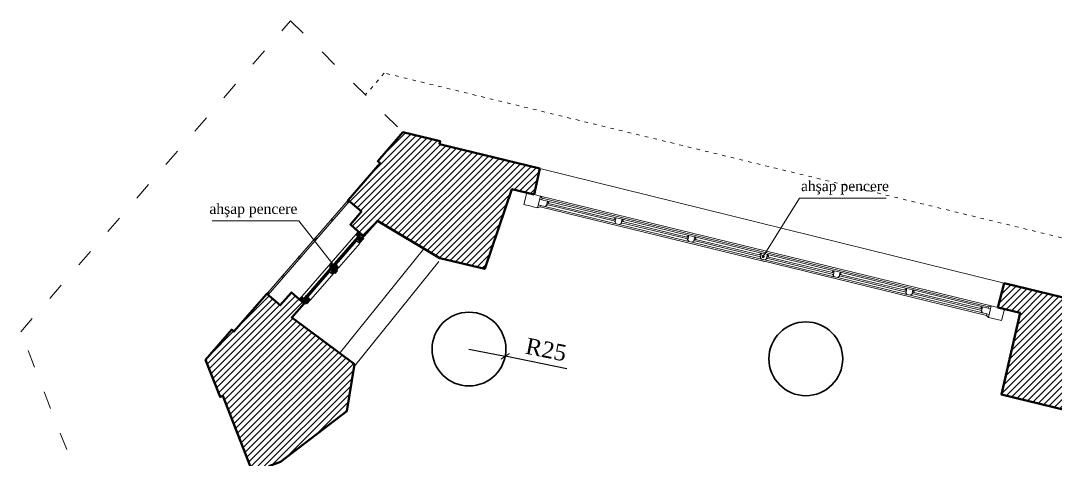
# Model space of a CAD drawing. Header units: millimetres. Extents: x 4980 to 19099, y 3891 to 5773.
# Drawn here: x 4980 to 5681, y 5475 to 5773 of the extents above; entities that cross this region are included whole.
import ezdxf

# ---------------------------------------------------------------- set-up
doc = ezdxf.new("R2010")
doc.units = ezdxf.units.MM
doc.linetypes.add('ACAD_ISO03W100', pattern=[30, 12, -18])
for name, color, linetype, lineweight in [('a 0', 252, 'Continuous', 0), ('a 1', 200, 'Continuous', 9), ('a 2', 132, 'Continuous', 20), ('a ahşap tarama', 46, 'Continuous', 0), ('a duvar', 84, 'Continuous', 50), ('a pencere 0', 252, 'Continuous', 0), ('a pencere cam', 121, 'Continuous', 0), ('a pencere doğrama', 41, 'Continuous', 20), ('a pencere görünüş', 62, 'Continuous', 9), ('no3_ahşap gorunus on kalın', 34, 'Continuous', 20), ('no3_duvar tarama', 253, 'Continuous', 9), ('PLAN YAZI', 4, 'Continuous', 9)]:
    doc.layers.add(name, color=color, linetype=linetype, lineweight=lineweight)
doc.layers.add('Kıtc-002 Çizgi', color=7, linetype='Continuous')
doc.styles.add('ROMANSTW', font='georgia.ttf')
doc.styles.get("Standard").update_dxf_attribs({"font": 'stylu.ttf', "height": 10})
doc.dimstyles.new('M1', dxfattribs={"dimtxt": 11, "dimasz": 5, "dimexe": 2, "dimexo": 5, "dimgap": 3, "dimtad": 1, "dimdec": 1, "dimzin": 12, "dimdsep": 46, "dimtxsty": 'ROMANSTW', "dimblk": 'ARCHTICK', "dimcen": 0.09, "dimclrd": 251, "dimclre": 251, "dimclrt": 1, "dimadec": 0, "dimazin": 0, "dimtfac": 1, "dimtdec": 1, "dimtix": 1, "dimtmove": 0, "dimatfit": 3, "dimldrblk": 'ARCHTICK', "dimfxl": 1, "dimtolj": 1, "dimtzin": 0, "dimarcsym": 0})
pattern_1 = [(45, (77489.65, 25972.4954), (-2.24506403, 2.24506403), [])]
pattern_2 = [(48.950347, (5518.9985, -5738.949), (5.782698, -0.9728365), [0.1547549, -2.9403427]), (318.59303, (5521.124, -5739.173), (1.7175174, -5.6411149), [0.499994, -4.4999456]), (350.45042, (5520.3425, -5739.309), (3.7501077, -3.3069757), [0.29315364, -0.8794609, 0.29315364, -0.58630728, 2.0524901, -1.7593927]), (350.45042, (5518.7093, -5738.9005), (3.7501077, -3.3069757), [0.2931951, -0.5863902, 0.2931951, -4.6911779]), (350.45042, (5519.7958, -5738.4142), (3.7501077, -3.3069757), [0.2931951, -5.5707632]), (350.45042, (5519.8115, -5738.0155), (3.7501077, -3.3069757), [0.2931951, -5.5707632]), (350.45042, (5519.8816, -5738.6963), (3.7501077, -3.3069757), [0.2931951, -5.5707632]), (350.45042, (5519.9675, -5738.9783), (3.7501077, -3.3069757), [0.5863902, -5.2775681]), (350.45042, (5523.2882, -5740.875), (3.7501077, -3.3069757), [0.5863902, -5.2775681]), (350.45042, (5519.9518, -5739.377), (3.7501077, -3.3069757), [1.1727804, -4.6911779]), (350.45042, (5520.0376, -5739.6592), (3.7501077, -3.3069757), [1.1727804, -4.6911779]), (350.45042, (5522.4838, -5739.134), (3.7501077, -3.3069757), [1.1727804, -4.6911779]), (350.45042, (5520.311, -5740.1066), (3.7501077, -3.3069757), [0.8795936, -4.9843647]), (350.45042, (5520.467, -5741.0694), (3.7501077, -3.3069757), [0.8795936, -4.9843647]), (350.45042, (5520.2953, -5740.5053), (3.7501077, -3.3069757), [0.8795936, -4.9843647]), (350.45042, (5522.7415, -5739.9802), (3.7501077, -3.3069757), [1.4659896, -4.3979687]), (350.45042, (5522.7257, -5740.379), (3.7501077, -3.3069757), [1.4659896, -4.3979687]), (350.45042, (5521.9914, -5739.3188), (3.7501077, -3.3069757), [2.0523854, -3.8115729]), (9.880907, (5519.5767, -5739.0464), (2.03259028, 2.3341392), [0.396648, -7.5363133]), (9.880907, (5521.1083, -5739.5717), (2.03259028, 2.3341392), [0.396648, -7.5363133]), (9.880907, (5520.6317, -5739.3577), (2.03259028, 2.3341392), [0.396648, -7.5363133]), (9.880907, (5519.1001, -5738.8324), (2.03259028, 2.3341392), [0.7932961, -7.1396652]), (9.880907, (5521.1942, -5739.8537), (2.03259028, 2.3341392), [1.1899442, -6.7430171]), (9.880907, (5521.1784, -5740.2525), (2.03259028, 2.3341392), [1.5865923, -6.346369]), (9.880907, (5521.1627, -5740.6512), (2.03259028, 2.3341392), [1.5865923, -6.346369]), (9.880907, (5521.9828, -5741.9935), (2.03259028, 2.3341392), [1.5865923, -6.346369]), (9.880907, (5521.6078, -5741.6628), (2.03259028, 2.3341392), [1.9832404, -5.949721]), (9.880907, (5521.3344, -5741.2154), (2.03259028, 2.3341392), [1.9832404, -5.949721]), (335.822008, (5520.5458, -5739.0756), (3.7501077, -3.3069757), [0.5224729, -9.9269853]), (335.822008, (5519.8659, -5739.095), (3.7501077, -3.3069757), [0.5224729, -9.9269853]), (335.822008, (5518.9985, -5738.9491), (3.7501077, -3.3069757), [1.0449458, -9.4045124]), (335.822008, (5520.1708, -5738.7449), (3.7501077, -3.3069757), [1.0449458, -9.4045124]), (335.822008, (5518.6077, -5739.0172), (3.7501077, -3.3069757), [1.5674187, -8.8820395]), (335.822008, (5518.4044, -5739.2506), (3.7501077, -3.3069757), [2.0898916, -8.3595665]), (335.822008, (5520.4213, -5737.3152), (3.7501077, -3.3069757), [2.0898916, -8.3595665]), (335.822008, (5520.0849, -5738.4629), (3.7501077, -3.3069757), [2.0898916, -8.3595665]), (335.822008, (5520.1164, -5737.6653), (3.7501077, -3.3069757), [2.6123646, -7.8370936]), (335.822008, (5520.1006, -5738.0641), (3.7501077, -3.3069757), [2.6123646, -7.8370936])]
pattern_3 = [(48.950347, (4240.526, -7442.3817), (5.782698, -0.9728365), [0.1547549, -2.9403427]), (318.59303, (4242.6517, -7442.6055), (1.7175174, -5.6411149), [0.499994, -4.4999456]), (350.45042, (4241.8701, -7442.7416), (3.7501077, -3.3069757), [0.29315364, -0.8794609, 0.29315364, -0.58630728, 2.0524901, -1.7593927]), (350.45042, (4240.237, -7442.333), (3.7501077, -3.3069757), [0.2931951, -0.5863902, 0.2931951, -4.69117787]), (350.45042, (4241.3234, -7441.8468), (3.7501077, -3.3069757), [0.2931951, -5.5707632]), (350.45042, (4241.3391, -7441.448), (3.7501077, -3.3069757), [0.2931951, -5.5707632]), (350.45042, (4241.4093, -7442.129), (3.7501077, -3.3069757), [0.2931951, -5.5707632]), (350.45042, (4241.4951, -7442.411), (3.7501077, -3.3069757), [0.5863902, -5.2775681]), (350.45042, (4244.8159, -7444.3076), (3.7501077, -3.3069757), [0.5863902, -5.2775681]), (350.45042, (4241.4794, -7442.8097), (3.7501077, -3.3069757), [1.1727804, -4.6911779]), (350.45042, (4241.5653, -7443.0918), (3.7501077, -3.3069757), [1.1727804, -4.6911779]), (350.45042, (4244.0115, -7442.5667), (3.7501077, -3.3069757), [1.1727804, -4.6911779]), (350.45042, (4241.8386, -7443.5392), (3.7501077, -3.3069757), [0.8795936, -4.9843647]), (350.45042, (4241.9946, -7444.502), (3.7501077, -3.3069757), [0.8795936, -4.9843647]), (350.45042, (4241.823, -7443.938), (3.7501077, -3.3069757), [0.8795936, -4.9843647]), (350.45042, (4244.269, -7443.4128), (3.7501077, -3.3069757), [1.4659896, -4.3979687]), (350.45042, (4244.2533, -7443.8116), (3.7501077, -3.3069757), [1.4659896, -4.3979687]), (350.45042, (4243.519, -7442.7514), (3.7501077, -3.3069757), [2.0523854, -3.8115729]), (9.880907, (4241.1044, -7442.479), (2.03259028, 2.3341392), [0.396648, -7.5363133]), (9.880907, (4242.636, -7443.0043), (2.03259028, 2.3341392), [0.396648, -7.5363133]), (9.880907, (4242.1593, -7442.7903), (2.03259028, 2.3341392), [0.396648, -7.5363133]), (9.880907, (4240.6277, -7442.265), (2.03259028, 2.3341392), [0.7932961, -7.1396652]), (9.880907, (4242.7218, -7443.2863), (2.03259028, 2.3341392), [1.1899442, -6.7430171]), (9.880907, (4242.706, -7443.685), (2.03259028, 2.3341392), [1.5865923, -6.3463691]), (9.880907, (4242.6903, -7444.0839), (2.03259028, 2.3341392), [1.5865923, -6.3463691]), (9.880907, (4243.5104, -7445.426), (2.03259028, 2.3341392), [1.5865923, -6.3463691]), (9.880907, (4243.1354, -7445.0954), (2.03259028, 2.3341392), [1.9832404, -5.949721]), (9.880907, (4242.862, -7444.648), (2.03259028, 2.3341392), [1.9832404, -5.949721]), (335.822008, (4242.0734, -7442.5082), (3.7501077, -3.30697569), [0.5224729, -9.9269853]), (335.822008, (4241.3935, -7442.5276), (3.7501077, -3.30697569), [0.5224729, -9.9269853]), (335.822008, (4240.5261, -7442.3817), (3.7501077, -3.30697569), [1.0449458, -9.4045124]), (335.822008, (4241.6984, -7442.1775), (3.7501077, -3.30697569), [1.0449458, -9.4045124]), (335.822008, (4240.1353, -7442.4498), (3.7501077, -3.30697569), [1.5674187, -8.8820395]), (335.822008, (4239.9321, -7442.6832), (3.7501077, -3.30697569), [2.0898916, -8.3595665]), (335.822008, (4241.9489, -7440.7478), (3.7501077, -3.30697569), [2.0898916, -8.3595665]), (335.822008, (4241.6125, -7441.8955), (3.7501077, -3.30697569), [2.0898916, -8.3595665]), (335.822008, (4241.644, -7441.098), (3.7501077, -3.30697569), [2.6123646, -7.8370936]), (335.822008, (4241.6283, -7441.4967), (3.7501077, -3.30697569), [2.6123646, -7.8370936])]

# ---------------------------------------------------------------- blocks, each defined once
blk = doc.blocks.new('ththh')
at = {"layer": 'PLAN YAZI'}
h = blk.add_hatch(color=256, dxfattribs=at)
h.dxf.hatch_style = 1
edge = h.paths.add_edge_path()
edge.add_ellipse((-68255.92, -25917.14), major_axis=(-0.021, 0.888), ratio=0.6911, start_angle=0, end_angle=360)
for p, q in [((-68255.92, -25917.14), (-68231.35, -25877.67)), ((-68231.35, -25877.67), (-68172.76, -25877.66))]:
    blk.add_line(p, q, dxfattribs=at)
blk.add_ellipse((-68255.92, -25917.14), major_axis=(0, 0.888), ratio=0.6911, start_param=4.712389, end_param=10.995574, dxfattribs=at)
at = {"layer": 'PLAN YAZI', "insert": (-68230.4, -25865.89), "char_height": 7, "width": 63.3955, "attachment_point": 1}
blk.add_mtext('{\\fTimes New Roman|b0|i0|c162|p18;ahşap pencere}', dxfattribs=at)
blk = doc.blocks.new('_ArchTick')
at = {"layer": 'Kıtc-002 Çizgi', "color": 0, "const_width": 0.15}
blk.add_lwpolyline([(-0.5, -0.5), (0.5, 0.5)], dxfattribs=at)
blk = doc.blocks.new('*D100')
at = {"layer": 'Defpoints', "color": 0, "transparency": 16777216}
for p in [(5283.59, 5550.18), (5308.1, 5545.27)]:
    blk.add_point(p, dxfattribs=at)
at = {"layer": 'no3_duvar tarama', "color": 251, "lineweight": -2, "transparency": 16777216}
for p in [(5283.59, 5550.18), (5349.87, 5536.91)]:
    blk.add_line(p, (5308.1, 5545.27), dxfattribs=at)
at = {"layer": 'no3_duvar tarama', "color": 251, "lineweight": -2, "transparency": 16777216, "xscale": 5, "yscale": 5, "zscale": 5, "rotation": 168.6710230289744}
blk.add_blockref('_ArchTick', (5308.1, 5545.27), dxfattribs=at)
at = {"layer": 'no3_duvar tarama', "color": 1, "transparency": 16777216, "insert": (5335.83, 5549.81), "char_height": 11, "attachment_point": 5, "rotation": 348.67102, "style": 'ROMANSTW'}
blk.add_mtext('\\A1;R25', dxfattribs=at)

msp = doc.modelspace()

# ---------------------------------------------------------------- hatches: boundary and pattern name
at = {"layer": 'a ahşap tarama', "lineweight": 5}
h = msp.add_hatch(dxfattribs=at)
h.set_pattern_fill('WOODFACE', color=256, scale=5, angle=48.72965, style=0, pattern_type=2)
h.set_pattern_definition(pattern_2)
h.paths.add_polyline_path([(5206.37, 5624.24), (5207.48, 5623.26), (5209.56, 5621.84), (5212.4, 5625.1), (5211.66, 5625.76), (5211.05, 5625.06), (5208.81, 5627.04), (5208.4, 5626.57)])
h = msp.add_hatch(dxfattribs=at)
h.set_pattern_fill('WOODFACE', color=256, scale=5, angle=48.72965, style=0, pattern_type=2)
h.set_pattern_definition(pattern_3)
h.paths.add_polyline_path([(5212.37, 5626.58), (5211.05, 5625.06), (5208.81, 5627.04), (5208.4, 5626.57), (5206.89, 5627.9), (5207.71, 5628.83), (5208.62, 5629.88)])
h = msp.add_hatch(dxfattribs=at)
h.set_pattern_fill('WOODFACE', color=256, scale=5, angle=48.72965, style=0, pattern_type=2)
h.set_pattern_definition(pattern_2)
h.paths.add_polyline_path([(5188.06, 5603.24), (5189.19, 5602.25), (5191.26, 5600.83), (5192.28, 5602), (5193.03, 5601.33), (5194.66, 5603.2), (5193.91, 5603.86), (5193.3, 5603.16), (5190.61, 5605.53), (5190.3, 5605.81), (5188.14, 5603.34)])
h = msp.add_hatch(dxfattribs=at)
h.set_pattern_fill('WOODFACE', color=256, scale=5, angle=48.72965, style=0, pattern_type=2)
h.set_pattern_definition(pattern_2)
h.paths.add_polyline_path([(5195.33, 5605.5), (5193.66, 5607.38), (5192.53, 5608.38), (5191.52, 5607.21), (5190.77, 5607.87), (5189.14, 5606), (5189.89, 5605.34), (5190.3, 5605.81), (5192.98, 5603.44), (5193.3, 5603.16)])
h = msp.add_hatch(dxfattribs=at)
h.set_pattern_fill('WOODFACE', color=256, scale=5, angle=48.72965, style=0, pattern_type=2)
h.set_pattern_definition(pattern_3)
h.paths.add_polyline_path([(5172.32, 5580.6), (5173.64, 5582.12), (5171.4, 5584.1), (5171.81, 5584.56), (5170.3, 5585.89), (5169.49, 5584.96), (5168.57, 5583.91)])
h = msp.add_hatch(dxfattribs=at)
h.set_pattern_fill('WOODFACE', color=256, scale=5, angle=48.72965, style=0, pattern_type=2)
h.set_pattern_definition(pattern_2)
h.paths.add_polyline_path([(5173.43, 5586.43), (5174.55, 5585.44), (5176.22, 5583.56), (5173.78, 5580.75), (5173.03, 5581.42), (5173.64, 5582.12), (5171.4, 5584.1), (5171.81, 5584.56)])
at = {"layer": 'a pencere cam', "lineweight": 5}
for points in [[(5193.28, 5607.71), (5207.1, 5623.59), (5206.73, 5623.92), (5192.91, 5608.05)], [(5174.18, 5585.77), (5188.81, 5602.58), (5188.44, 5602.91), (5173.8, 5586.1)]]:
    msp.add_hatch(color=256, dxfattribs=at).paths.add_polyline_path(points)
at = {"layer": 'no3_duvar tarama'}
h = msp.add_hatch(dxfattribs=at)
h.set_pattern_fill('ANSI31', color=256, style=0)
h.set_pattern_definition(pattern_1)
h.paths.add_polyline_path([(5327.61, 5654.73), (5331.53, 5672.57), (5263.66, 5689), (5264.13, 5690.95), (5238.86, 5697.07), (5221.83, 5677.42), (5223.34, 5676.11), (5201.72, 5651.18), (5210.79, 5643.32), (5203.25, 5634.63), (5208.62, 5629.88), (5212.37, 5626.58), (5221.74, 5637.12), (5263.88, 5611.87), (5270.2, 5610.33), (5294.26, 5604.48), (5312.52, 5658.51)])
h = msp.add_hatch(dxfattribs=at)
h.set_pattern_fill('ANSI31', color=256, style=0)
h.set_pattern_definition([(45, (85186.307, 24090.58), (-2.24506403, 2.24506403), [])])
h.paths.add_polyline_path([(6273.9, 5366.07), (6292.86, 5416.24), (6302.62, 5413.57), (6303.81, 5418.42), (6305.18, 5418.09), (6309.21, 5434.29), (6284.9, 5440.35), (6284.34, 5438.26), (6024.92, 5501.99), (6021.18, 5486.05), (6037.49, 5482.08), (6026.06, 5426.38), (6054.29, 5419.52), (6106.28, 5406.86)])
h.paths.add_polyline_path([(5710.4, 5561.68), (5726.72, 5557.71), (5730.69, 5574.27), (5646.04, 5594.77), (5641.7, 5578.4), (5656.87, 5574.71), (5644.19, 5519.32), (5697.13, 5506.43)])
h = msp.add_hatch(dxfattribs=at)
h.set_pattern_fill('ANSI31', color=256, style=0)
h.set_pattern_definition(pattern_1)
h.paths.add_polyline_path([(5205.98, 5539.85), (5163.52, 5571.61), (5171.87, 5581), (5168.57, 5583.91), (5163.29, 5588.55), (5155.76, 5579.86), (5146.69, 5587.72), (5124.41, 5562.03), (5122.9, 5563.34), (5105.22, 5542.94), (5115.04, 5517.79), (5116.9, 5518.52), (5140.91, 5457.04), (5151.73, 5461.27), (5148.02, 5470.78), (5155.94, 5473.89), (5200.9, 5508.17)])
at = {"layer": 'PLAN YAZI'}
h = msp.add_hatch(color=256, dxfattribs=at)
h.dxf.hatch_style = 1
edge = h.paths.add_edge_path()
edge.add_ellipse((5192.91, 5605.75), major_axis=(-0.021, 0.888), ratio=0.6911, start_angle=0, end_angle=360)

# ---------------------------------------------------------------- linework, layer by layer
at = {"layer": 'a 1', "elevation": -0.53}
for points in [[(5201.72, 5651.18), (5202.66, 5650.37), (5201.89, 5649.48), (5200.95, 5650.29)], [(5190.7, 5638.48), (5191.64, 5637.67), (5190.87, 5636.78), (5189.93, 5637.59)], [(5179.69, 5625.77), (5180.62, 5624.96), (5179.85, 5624.07), (5178.92, 5624.88)], [(5168.67, 5613.06), (5169.61, 5612.26), (5168.83, 5611.37), (5167.9, 5612.18)], [(5157.65, 5600.36), (5158.59, 5599.55), (5157.82, 5598.66), (5156.88, 5599.47)], [(5147.46, 5588.61), (5148.4, 5587.8), (5147.62, 5586.91), (5146.69, 5587.72)]]:
    msp.add_lwpolyline(points, close=True, dxfattribs=at)
at = {"layer": 'a 2', "linetype": 'ACAD_ISO03W100'}
msp.add_line((5414.88, 4448.11, -0.53), (4980, 5561.87, -0.53), dxfattribs=at)
at = {"layer": 'a 2', "linetype": 'ACAD_ISO03W100', "elevation": -0.53}
msp.add_lwpolyline([(4980, 5561.87), (5162.82, 5772.7), (5238.86, 5697.07)], dxfattribs=at)
at = {"layer": 'a 2', "linetype": 'ACAD_ISO03W100', "ltscale": 0.2, "elevation": -0.53}
msp.add_lwpolyline([(6069.6, 5532), (5226.24, 5737.24), (5213.38, 5722.41)], dxfattribs=at)
at = {"layer": 'a 2', "elevation": -0.53}
for points in [[(5331.53, 5672.57), (5646.04, 5594.77)], [(5252.82, 5617.81), (5195.68, 5547.02)], [(5263.14, 5609.48), (5206, 5538.69)]]:
    msp.add_lwpolyline(points, dxfattribs=at)
at = {"layer": 'a duvar', "elevation": -0.53}
for points in [[(5331.53, 5672.57), (5263.66, 5689), (5264.13, 5690.95), (5238.86, 5697.07), (5221.83, 5677.42), (5223.34, 5676.11), (5201.72, 5651.18), (5210.79, 5643.32), (5203.25, 5634.63), (5208.62, 5629.88), (5212.37, 5626.58), (5221.74, 5637.12), (5263.88, 5611.87)], [(5327.63, 5654.83), (5331.53, 5672.57)], [(5263.88, 5611.87), (5263.88, 5611.87), (5294.26, 5604.48), (5312.52, 5658.51), (5327.63, 5654.83)], [(5641.7, 5578.4), (5646.04, 5594.77)], [(5730.69, 5574.27), (5646.04, 5594.77)], [(5205.98, 5539.85), (5163.52, 5571.61), (5171.87, 5581), (5168.57, 5583.91), (5163.29, 5588.55), (5155.76, 5579.86), (5146.69, 5587.72), (5124.41, 5562.03), (5122.9, 5563.34), (5105.22, 5542.94), (5115.04, 5517.79), (5116.9, 5518.52), (5140.91, 5457.04), (5151.73, 5461.27), (5148.02, 5470.78), (5155.94, 5473.89), (5155.94, 5473.89), (5200.9, 5508.17), (5205.98, 5539.85)], [(5641.7, 5578.4), (5656.87, 5574.71), (5644.19, 5519.32), (5697.13, 5506.43), (5710.4, 5561.68), (5726.72, 5557.71)]]:
    msp.add_lwpolyline(points, dxfattribs=at)
at = {"layer": 'a pencere 0'}
for p, q in [((5170.32, 5585.89, -0.53), (5206.91, 5627.89, -0.53)), ((5206.38, 5624.24, -0.53), (5192.55, 5608.37, -0.53)), ((5193.68, 5607.38, -0.53), (5207.5, 5623.25, -0.53)), ((5209.58, 5621.83, -0.53), (5195.35, 5605.49, -0.53)), ((5176.24, 5583.55, -0.53), (5195.35, 5605.49, -0.53)), ((5173.45, 5586.43, -0.53), (5188.08, 5603.24, -0.53)), ((5189.21, 5602.24, -0.53), (5174.57, 5585.44, -0.53))]:
    msp.add_line(p, q, dxfattribs=at)
at = {"layer": 'a pencere 0', "elevation": -0.53}
for points in [[(5146.71, 5587.71), (5201.74, 5651.18)], [(5147.67, 5586.93), (5202.7, 5650.4)], [(5637.27, 5579.49), (5331.98, 5653.78)], [(5333.23, 5652.39), (5635.51, 5578.84)], [(5336.18, 5647.56), (5336.78, 5647.93)], [(5483.8, 5609.58), (5331.82, 5646.56)], [(5382.51, 5636.29), (5382.14, 5636.89)], [(5386.57, 5635.3), (5387.18, 5635.66)], [(5431.75, 5624.3), (5431.39, 5624.91)], [(5435.82, 5623.31), (5436.42, 5623.68)], [(5481, 5612.32), (5480.63, 5612.92)], [(5485.77, 5614.24), (5481.71, 5615.23)], [(5481.68, 5610.1), (5634.1, 5573.01)], [(5485.06, 5611.33), (5485.67, 5611.7)], [(5530.25, 5600.34), (5529.88, 5600.94)], [(5534.31, 5599.35), (5534.91, 5599.71)], [(5579.49, 5588.35), (5579.12, 5588.96)], [(5583.56, 5587.36), (5584.16, 5587.73)], [(5630.68, 5575.9), (5630.31, 5576.5)]]:
    msp.add_lwpolyline(points, dxfattribs=at)
at = {"layer": 'a pencere cam', "lineweight": 5}
for p, q in [((5206.73, 5623.92, -0.53), (5192.91, 5608.05, -0.53)), ((5206.73, 5623.92, -0.53), (5192.91, 5608.05, -0.53)), ((5193.28, 5607.71, -0.53), (5207.1, 5623.59, -0.53)), ((5193.28, 5607.71, -0.53), (5207.1, 5623.59, -0.53)), ((5192.91, 5608.05, -0.53), (5193.28, 5607.71, -0.53)), ((5188.44, 5602.91, -0.53), (5173.8, 5586.1, -0.53)), ((5173.8, 5586.1, -0.53), (5188.44, 5602.91, -0.53)), ((5174.18, 5585.77, -0.53), (5188.81, 5602.58, -0.53)), ((5188.81, 5602.58, -0.53), (5174.18, 5585.77, -0.53)), ((5188.81, 5602.58, -0.53), (5188.44, 5602.91, -0.53)), ((5173.8, 5586.1, -0.53), (5174.18, 5585.77, -0.53))]:
    msp.add_line(p, q, dxfattribs=at)
at = {"layer": 'a pencere cam', "elevation": -0.53}
for points in [[(5336.29, 5648.05), (5382.63, 5636.77)], [(5336.53, 5649.02), (5382.86, 5637.74)], [(5431.87, 5624.79), (5386.69, 5635.78)], [(5432.11, 5625.76), (5386.93, 5636.75)], [(5435.94, 5623.8), (5481.12, 5612.8)], [(5436.17, 5624.77), (5481.35, 5613.78)], [(5530.6, 5601.79), (5485.42, 5612.79)], [(5530.36, 5600.82), (5485.18, 5611.82)], [(5534.43, 5599.83), (5579.61, 5588.84)], [(5534.67, 5600.8), (5579.85, 5589.81)], [(5630.8, 5576.38), (5583.68, 5587.85)], [(5631.04, 5577.35), (5583.91, 5588.82)]]:
    msp.add_lwpolyline(points, dxfattribs=at)
at = {"layer": 'a pencere doğrama'}
for p, q in [((5208.4, 5626.57, -0.53), (5206.37, 5624.24, -0.53)), ((5206.89, 5627.9, -0.53), (5207.71, 5628.83, -0.53)), ((5208.4, 5626.57, -0.53), (5206.89, 5627.9, -0.53)), ((5207.71, 5628.83, -0.53), (5208.62, 5629.88, -0.53)), ((5208.81, 5627.04, -0.53), (5208.4, 5626.57, -0.53)), ((5208.81, 5627.04, -0.53), (5208.4, 5626.57, -0.53)), ((5208.62, 5629.88, -0.53), (5212.37, 5626.58, -0.53)), ((5211.05, 5625.06, -0.53), (5208.81, 5627.04, -0.53)), ((5211.05, 5625.06, -0.53), (5208.81, 5627.04, -0.53)), ((5212.37, 5626.58, -0.53), (5211.05, 5625.06, -0.53)), ((5207.48, 5623.26, -0.53), (5206.37, 5624.24, -0.53)), ((5207.48, 5623.26, -0.53), (5209.56, 5621.84, -0.53)), ((5209.56, 5621.84, -0.53), (5212.4, 5625.1, -0.53)), ((5212.4, 5625.1, -0.53), (5211.66, 5625.76, -0.53)), ((5190.3, 5605.81, -0.53), (5188.14, 5603.34, -0.53)), ((5190.77, 5607.87, -0.53), (5189.14, 5606, -0.53)), ((5189.14, 5606, -0.53), (5189.89, 5605.34, -0.53)), ((5189.89, 5605.34, -0.53), (5190.3, 5605.81, -0.53)), ((5190.61, 5605.53, -0.53), (5190.3, 5605.81, -0.53)), ((5190.3, 5605.81, -0.53), (5192.98, 5603.44, -0.53)), ((5193.3, 5603.16, -0.53), (5190.61, 5605.53, -0.53)), ((5191.52, 5607.21, -0.53), (5190.77, 5607.87, -0.53)), ((5192.53, 5608.38, -0.53), (5191.52, 5607.21, -0.53)), ((5193.66, 5607.38, -0.53), (5192.53, 5608.38, -0.53)), ((5193.3, 5603.16, -0.53), (5195.33, 5605.5, -0.53)), ((5195.33, 5605.5, -0.53), (5193.66, 5607.38, -0.53)), ((5188.14, 5603.34, -0.53), (5188.06, 5603.24, -0.53)), ((5188.06, 5603.24, -0.53), (5189.19, 5602.25, -0.53)), ((5189.19, 5602.25, -0.53), (5191.26, 5600.83, -0.53)), ((5191.26, 5600.83, -0.53), (5192.28, 5602, -0.53)), ((5192.28, 5602, -0.53), (5193.03, 5601.33, -0.53)), ((5192.98, 5603.44, -0.53), (5193.3, 5603.16, -0.53)), ((5193.03, 5601.33, -0.53), (5194.66, 5603.2, -0.53)), ((5193.91, 5603.86, -0.53), (5193.3, 5603.16, -0.53)), ((5194.66, 5603.2, -0.53), (5193.91, 5603.86, -0.53)), ((5169.49, 5584.96, -0.53), (5168.57, 5583.91, -0.53)), ((5170.3, 5585.89, -0.53), (5169.49, 5584.96, -0.53)), ((5171.81, 5584.56, -0.53), (5170.3, 5585.89, -0.53)), ((5171.4, 5584.1, -0.53), (5171.81, 5584.56, -0.53)), ((5171.4, 5584.1, -0.53), (5171.81, 5584.56, -0.53)), ((5171.81, 5584.56, -0.53), (5173.43, 5586.43, -0.53)), ((5173.43, 5586.43, -0.53), (5174.55, 5585.44, -0.53)), ((5174.55, 5585.44, -0.53), (5176.22, 5583.56, -0.53)), ((5168.57, 5583.91, -0.53), (5172.32, 5580.6, -0.53)), ((5173.64, 5582.12, -0.53), (5171.4, 5584.1, -0.53)), ((5173.64, 5582.12, -0.53), (5171.4, 5584.1, -0.53)), ((5172.32, 5580.6, -0.53), (5173.64, 5582.12, -0.53)), ((5173.03, 5581.42, -0.53), (5173.64, 5582.12, -0.53)), ((5173.78, 5580.75, -0.53), (5173.03, 5581.42, -0.53)), ((5176.22, 5583.56, -0.53), (5173.78, 5580.75, -0.53))]:
    msp.add_line(p, q, dxfattribs=at)
at = {"layer": 'a pencere doğrama', "elevation": -0.53}
for points in [[(5325.61, 5647), (5320.75, 5648.18), (5322.67, 5656.04)], [(5327.63, 5654.83), (5331.98, 5653.78), (5333.23, 5652.39)], [(5331.98, 5653.78), (5330.07, 5645.91)], [(5332.05, 5647.53), (5330.55, 5647.9)], [(5333, 5651.42), (5331.49, 5651.79)], [(5331.82, 5646.56), (5332.05, 5647.53)], [(5334.97, 5646.83), (5332.05, 5647.53)], [(5333.23, 5652.39), (5333, 5651.42), (5336.88, 5650.48)], [(5336.18, 5647.56), (5334.97, 5646.83)], [(5336.88, 5650.48), (5336.18, 5647.56)], [(5337.62, 5649.27), (5336.88, 5650.48)], [(5337.62, 5649.27), (5337.5, 5648.78)], [(5326.98, 5646.66), (5325.61, 5647)], [(5326.98, 5646.66), (5330.07, 5645.91), (5331.82, 5646.56)], [(5382.01, 5638.47), (5381.89, 5637.98)], [(5382.01, 5638.47), (5383.22, 5639.2)], [(5382.63, 5636.77), (5382.51, 5636.29)], [(5382.51, 5636.29), (5383.24, 5635.08)], [(5383.22, 5639.2), (5382.63, 5636.77)], [(5387.28, 5638.21), (5387.28, 5638.21), (5383.22, 5639.2)], [(5383.24, 5635.08), (5385.36, 5634.56)], [(5386.57, 5635.3), (5385.36, 5634.56)], [(5387.28, 5638.21), (5386.57, 5635.3)], [(5387.28, 5638.21), (5386.69, 5635.78)], [(5388.02, 5637), (5387.28, 5638.21)], [(5388.02, 5637), (5387.9, 5636.52)], [(5431.25, 5626.48), (5431.14, 5626)], [(5431.25, 5626.48), (5432.46, 5627.22)], [(5432.46, 5627.22), (5431.75, 5624.3)], [(5432.46, 5627.22), (5431.87, 5624.79)], [(5432.46, 5627.22), (5432.46, 5627.22), (5436.53, 5626.23)], [(5431.87, 5624.79), (5431.75, 5624.3)], [(5431.75, 5624.3), (5432.49, 5623.09)], [(5434.61, 5622.58), (5432.49, 5623.09)], [(5435.82, 5623.31), (5434.61, 5622.58)], [(5435.94, 5623.8), (5435.82, 5623.31)], [(5436.53, 5626.23), (5435.94, 5623.8)], [(5437.26, 5625.02), (5436.53, 5626.23)], [(5437.26, 5625.02), (5437.14, 5624.53)], [(5480.5, 5614.5), (5480.38, 5614.01)], [(5480.5, 5614.5), (5481.71, 5615.23)], [(5481.71, 5615.23), (5481, 5612.32)], [(5481.12, 5612.8), (5481, 5612.32)], [(5481.71, 5615.23), (5481.12, 5612.8)], [(5481.71, 5615.23), (5481.71, 5615.23), (5485.77, 5614.24)], [(5485.77, 5614.24), (5485.77, 5614.24), (5481.71, 5615.23)], [(5485.77, 5614.24), (5485.06, 5611.33)], [(5485.77, 5614.24), (5485.18, 5611.82)], [(5486.51, 5613.04), (5485.77, 5614.24)], [(5486.51, 5613.04), (5486.39, 5612.55)], [(5481, 5612.32), (5481.73, 5611.11)], [(5484.03, 5610.55), (5481.73, 5611.11)], [(5481.91, 5611.07), (5483.86, 5610.59)], [(5485.06, 5611.33), (5483.86, 5610.59)], [(5485.18, 5611.82), (5485.06, 5611.33)], [(5529.75, 5602.52), (5529.63, 5602.03)], [(5529.75, 5602.52), (5530.96, 5603.25)], [(5530.36, 5600.82), (5530.25, 5600.34)], [(5530.25, 5600.34), (5530.98, 5599.13)], [(5530.96, 5603.25), (5530.36, 5600.82)], [(5535.02, 5602.26), (5535.02, 5602.26), (5530.96, 5603.25)], [(5530.98, 5599.13), (5533.1, 5598.61)], [(5534.31, 5599.35), (5533.1, 5598.61)], [(5535.02, 5602.26), (5534.31, 5599.35)], [(5534.43, 5599.83), (5534.31, 5599.35)], [(5535.02, 5602.26), (5534.43, 5599.83)], [(5535.76, 5601.05), (5535.02, 5602.26)], [(5535.76, 5601.05), (5535.64, 5600.57)], [(5578.99, 5590.53), (5578.88, 5590.05)], [(5578.99, 5590.53), (5580.2, 5591.27)], [(5580.2, 5591.27), (5579.49, 5588.35)], [(5579.61, 5588.84), (5579.49, 5588.35)], [(5579.49, 5588.35), (5580.23, 5587.14)], [(5580.2, 5591.27), (5579.61, 5588.84)], [(5580.2, 5591.27), (5580.2, 5591.27), (5584.27, 5590.28)], [(5582.35, 5586.63), (5580.23, 5587.14)], [(5583.56, 5587.36), (5582.35, 5586.63)], [(5583.68, 5587.85), (5583.56, 5587.36)], [(5584.27, 5590.28), (5583.68, 5587.85)], [(5585, 5589.07), (5584.27, 5590.28)], [(5585, 5589.07), (5584.88, 5588.58)], [(5630.18, 5578.08), (5630.06, 5577.59)], [(5630.18, 5578.08), (5631.39, 5578.81)], [(5631.39, 5578.81), (5630.68, 5575.9)], [(5635.51, 5578.84), (5635.28, 5577.86), (5631.39, 5578.81)], [(5635.28, 5577.86), (5636.78, 5577.5)], [(5637.27, 5579.49), (5635.35, 5571.62)], [(5641.7, 5578.4), (5637.27, 5579.49), (5635.51, 5578.84)], [(5644.24, 5569.45), (5646.15, 5577.33)], [(5630.68, 5575.9), (5631.42, 5574.69)], [(5631.42, 5574.69), (5634.33, 5573.98)], [(5634.1, 5573.01), (5634.33, 5573.98)], [(5644.24, 5569.45), (5635.35, 5571.62), (5634.1, 5573.01)], [(5634.33, 5573.98), (5635.84, 5573.61)]]:
    msp.add_lwpolyline(points, dxfattribs=at)
at = {"layer": 'a pencere görünüş', "elevation": -0.53}
for points in [[(5383.22, 5639.2), (5336.88, 5650.48)], [(5334.97, 5646.83), (5383.24, 5635.08)], [(5385.36, 5634.56), (5432.49, 5623.09)], [(5432.46, 5627.22), (5387.28, 5638.21)], [(5432.49, 5623.09), (5434.61, 5622.58), (5481.73, 5611.11)], [(5481.71, 5615.23), (5436.53, 5626.23)], [(5530.96, 5603.25), (5485.77, 5614.24)], [(5530.98, 5599.13), (5483.86, 5610.59)], [(5580.23, 5587.14), (5533.1, 5598.61)], [(5580.2, 5591.27), (5535.02, 5602.26)], [(5631.42, 5574.69), (5582.35, 5586.63)], [(5631.39, 5578.81), (5584.27, 5590.28)]]:
    msp.add_lwpolyline(points, dxfattribs=at)
at = {"layer": 'no3_ahşap gorunus on kalın', "lineweight": 35}
for centre in [(5283.59, 5550.18), (5511.71, 5543.61)]:
    msp.add_circle(centre, 25, dxfattribs=at)
at = {"layer": 'PLAN YAZI'}
for p, q in [((5168.34, 5636.99, -0.53), (5109.75, 5637, -0.53)), ((5192.91, 5605.75, -0.53), (5168.34, 5636.99, -0.53))]:
    msp.add_line(p, q, dxfattribs=at)
msp.add_ellipse((5192.91, 5605.75, -0.53), major_axis=(0, 0.888), ratio=0.6911, start_param=4.712389, end_param=10.995574, dxfattribs=at)

# ---------------------------------------------------------------- block references
at = {"layer": 'a 0'}
msp.add_blockref('ththh', (73738.83, 31530.08, -0.53), dxfattribs=at)

# ---------------------------------------------------------------- texts
at = {"layer": 'PLAN YAZI', "insert": (5167.39, 5648.77, -0.53), "char_height": 7, "width": 63.3955, "attachment_point": 3}
msp.add_mtext('{\\fTimes New Roman|b0|i0|c162|p18;ahşap pencere}', dxfattribs=at)

# ---------------------------------------------------------------- dimensions: what is measured, and where the dimension line sits
at = {"layer": 'no3_duvar tarama'}
dim = msp.add_radius_dim(center=(5283.59, 5550.18), mpoint=(5308.1, 5545.27), dimstyle='M1', dxfattribs=at)
dim.commit()
dim.dimension.update_dxf_attribs({"geometry": '*D100', "text_midpoint": (5335.83, 5549.81)})

doc.saveas('drawing.dxf')
